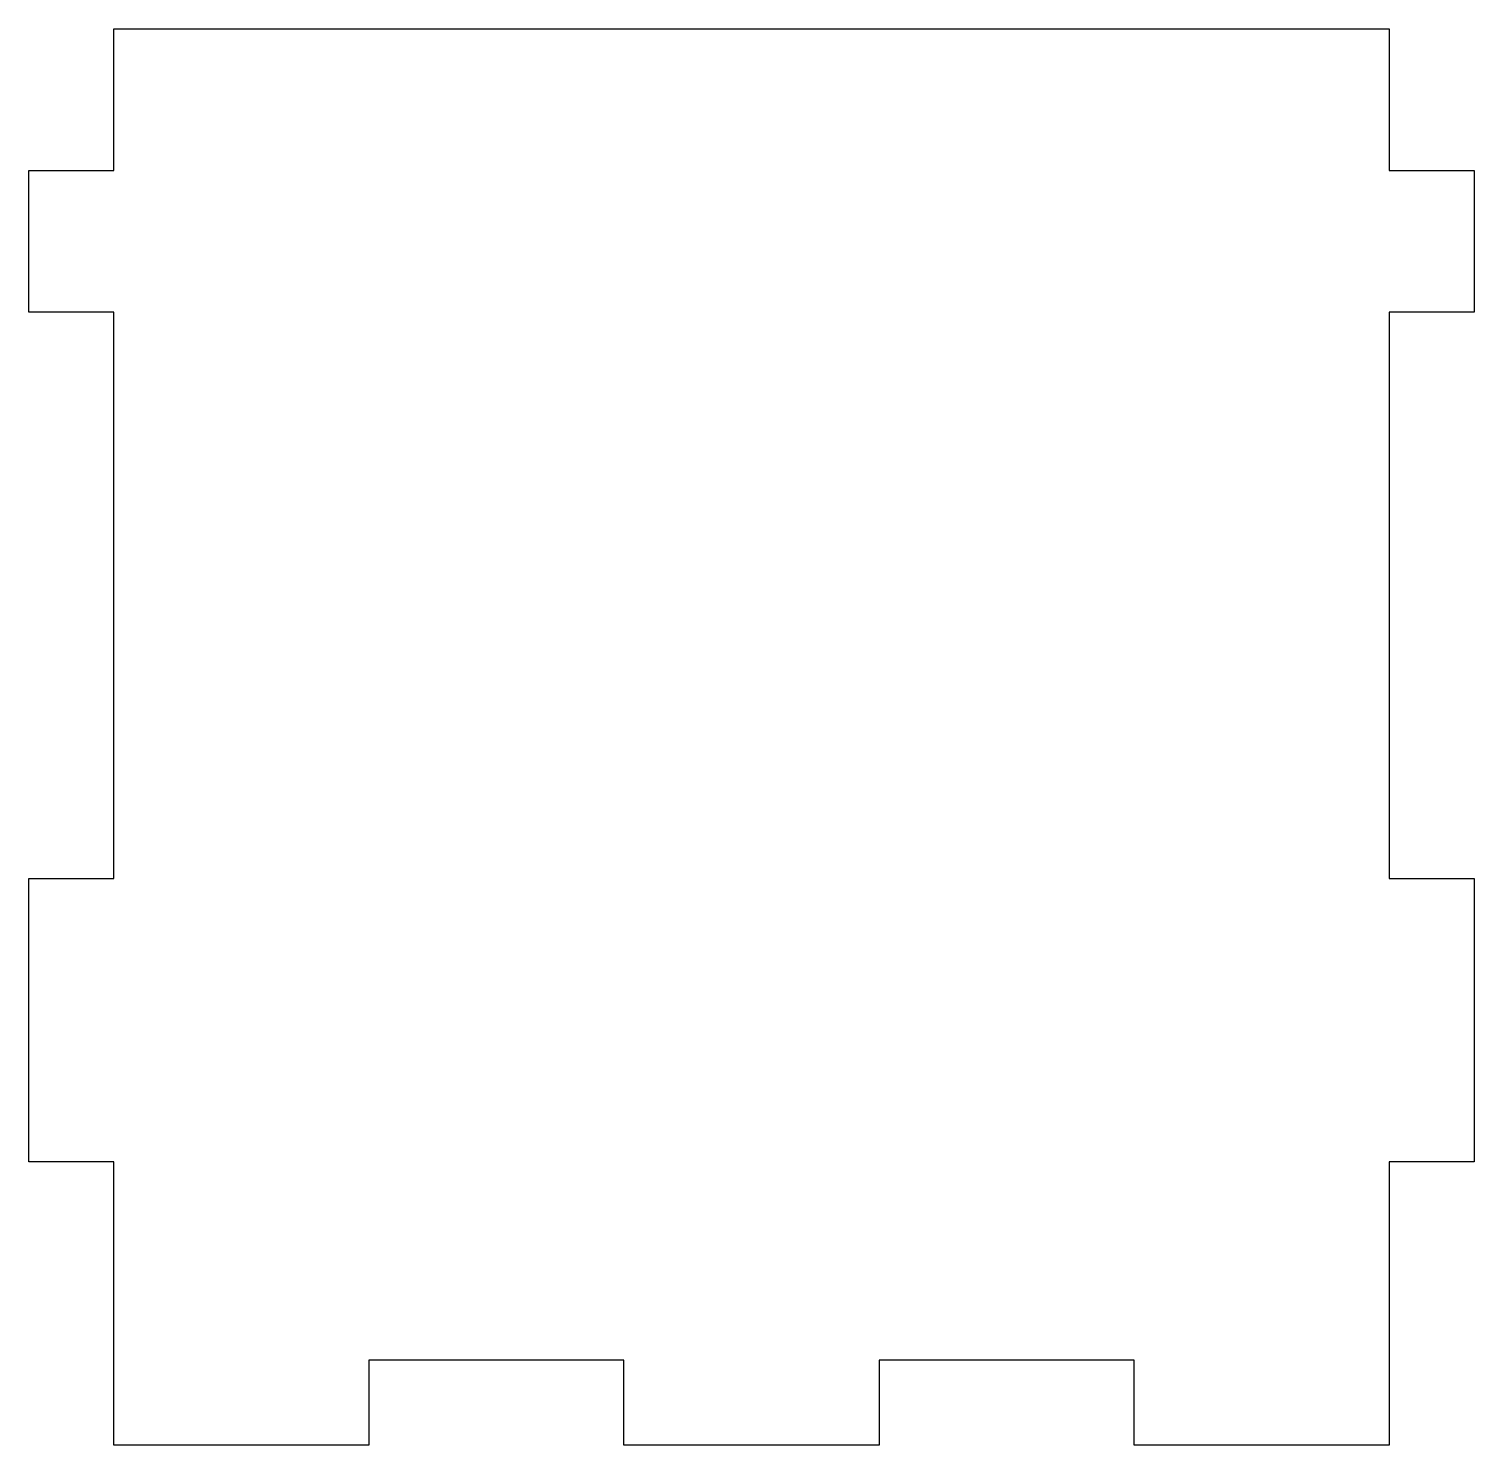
# Model space of a CAD drawing. Header units: millimetres. Extents: x -48 to 3, y 21.3 to 71.3.
import ezdxf

# ---------------------------------------------------------------- set-up
doc = ezdxf.new("R2010")
doc.units = ezdxf.units.MM
doc.layers.get('0').update_dxf_attribs({"linetype": 'CONTINUOUS'})

msp = doc.modelspace()

# ---------------------------------------------------------------- linework, layer by layer
msp.add_lwpolyline([(-27, 21.34), (-27, 24.34), (-36, 24.34), (-36, 21.34), (-45, 21.34), (-45, 31.34), (-48, 31.34), (-48, 41.34), (-45, 41.34), (-45, 61.34), (-48, 61.34), (-48, 66.34), (-45, 66.34), (-45, 71.34), (0, 71.34), (0, 66.34), (3, 66.34), (3, 61.34), (0, 61.34), (0, 41.34), (3, 41.34), (3, 31.34), (0, 31.34), (0, 21.34), (-9, 21.34), (-9, 24.34), (-18, 24.34), (-18, 21.34)], close=True)

doc.saveas('drawing.dxf')
